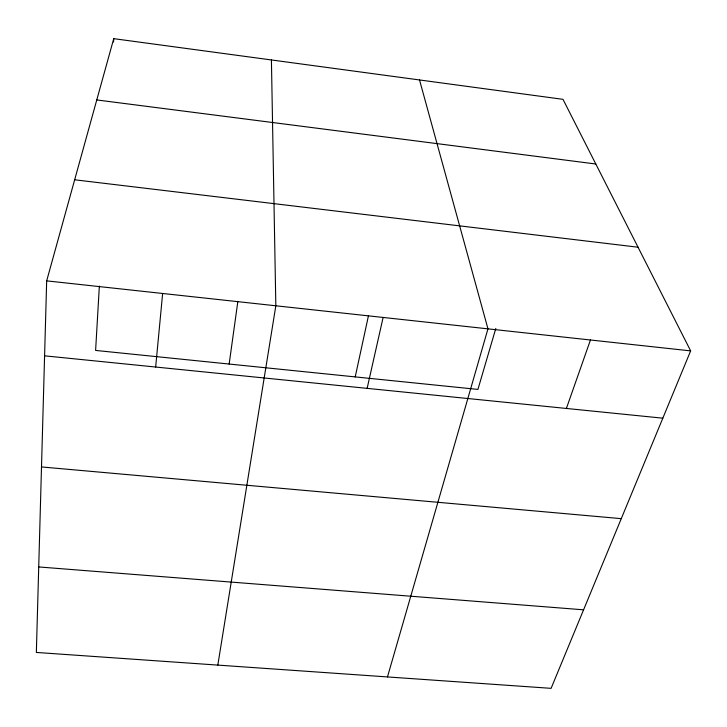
<?xml version="1.0" encoding="UTF-8"?>
<svg xmlns="http://www.w3.org/2000/svg" width="727" height="727" viewBox="0 0 727 727"><rect width="100%" height="100%" fill="white"/><g stroke="black" fill="none" stroke-linecap="round" stroke-linejoin="round"><path stroke-width="1.09" d="M46.673 280.867L36.35 652.446L551.102 688.342L690.65 350.887L562.989 99.335L113.739 38.658L46.673 280.867L690.65 350.887M99.354 286.102L95.61 350.432L477.921 389.418L495.796 328.459M113.548 42.03L113.739 38.658M155.66 367.026L162.639 293.472M229.15 364.045L237.865 301.351M217.818 665.096L275.833 305.785L271.416 59.959M355.212 376.904L368.498 315.563M367.135 388.363L383.12 317.445M387.473 676.928L487.962 328.849L419.524 79.961M566.388 408.456L590.451 339.991M38.722 566.942L583.572 609.817M41.503 466.943L621.276 518.651M44.592 355.83L662.824 418.179M74.663 179.787L638.033 247.216M96.773 99.944L595.804 164.002"/></g></svg>
